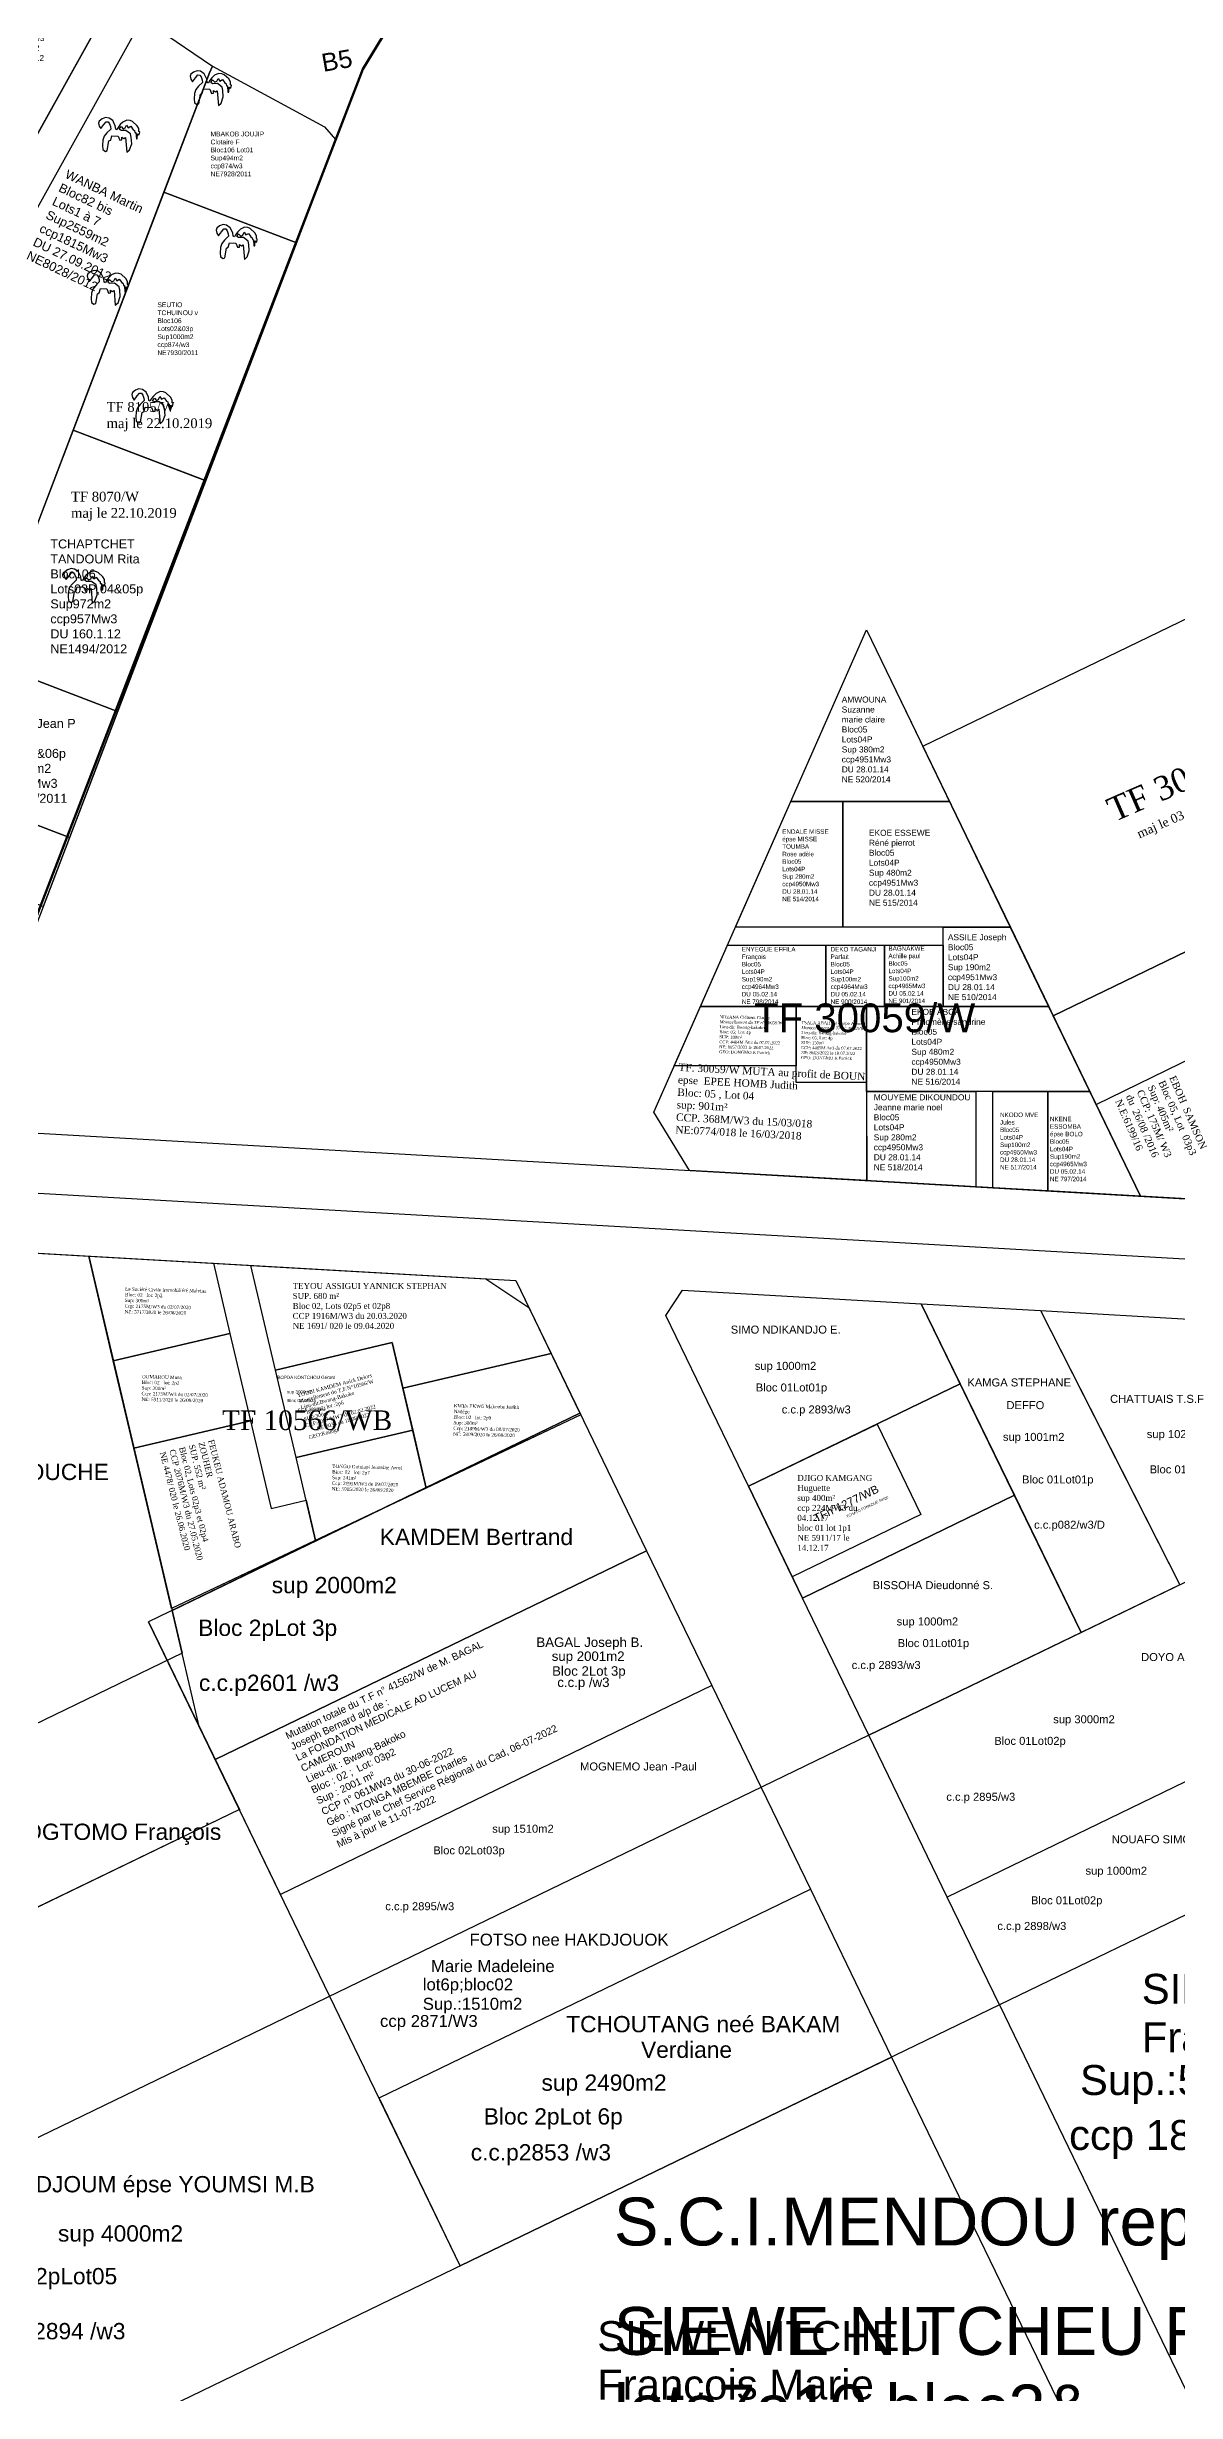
# Model space of a CAD drawing. Header units: millimetres. Extents: x 590121 to 927379, y 438565 to 1441738.
# Drawn here: x 925275.9 to 925464.4, y 1440338.2 to 1440729.7 of the extents above; entities that cross this region are included whole.
import ezdxf

# ---------------------------------------------------------------- set-up
doc = ezdxf.new("R2010")
doc.units = ezdxf.units.MM
doc.header["$LTSCALE"] = 10
doc.layers.add('end maj 26 02 2021', color=30, linetype='Continuous')
doc.layers.add('MAJ JAN 2022', color=12, linetype='Continuous')
doc.styles.get("Standard").update_dxf_attribs({"font": 'arial.ttf'})
doc.styles.add('Times 1.0', font='times.ttf', dxfattribs={"width": 0.99, "height": 1})

msp = doc.modelspace()

# ---------------------------------------------------------------- linework, layer by layer
at = {"flags": 128}
for points in [[(925400.93, 1440569.51), (925400.93, 1440559.59), (925380.61, 1440559.59), (925384.98, 1440569.51)], [(925412.71, 1440569.51), (925412.72, 1440556.78), (925400.94, 1440556.78), (925400.93, 1440569.51)], [(925333.5, 1440513.37), (925336.94, 1440498.76), (925317.47, 1440494.18), (925314.03, 1440508.8)]]:
    msp.add_lwpolyline(points, close=True, dxfattribs=at)
at = {"layer": 'end maj 26 02 2021', "color": 3, "linetype": 'ByBlock'}
for p, q in [((925461.94, 1440945.14), (925328.59, 1440725.96)), ((925328.59, 1440725.96), (925245.34, 1440509.87)), ((925256.69, 1440539.33), (925328.59, 1440725.96)), ((925260.46, 1440549.12), (926329.38, 1440487.94)), ((925256.69, 1440539.33), (925629.95, 1440517.96))]:
    msp.add_line(p, q, dxfattribs=at)
at = {"layer": 'end maj 26 02 2021', "color": 7, "linetype": 'ByBlock', "lineweight": 25}
for p, q in [((925156.86, 1440504.15), (925286.84, 1440737.72)), ((925286.84, 1440737.72), (925184.32, 1440553.49)), ((925328.59, 1440725.96), (925246.13, 1440509.93)), ((925299.89, 1440725.12), (925299.77, 1440724.77)), ((925299.77, 1440724.77), (925299.88, 1440724.27)), ((925299.88, 1440724.27), (925300.16, 1440723.85)), ((925300.37, 1440725.48), (925299.89, 1440725.12)), ((925300.16, 1440723.85), (925300.69, 1440724.52)), ((925300.95, 1440725.7), (925300.37, 1440725.48)), ((925300.69, 1440724.52), (925301.05, 1440725.01)), ((925301.17, 1440723.12), (925300.71, 1440722.57)), ((925301.53, 1440725.6), (925300.95, 1440725.7)), ((925301.05, 1440725.01), (925301.38, 1440724.98)), ((925301.82, 1440723.76), (925301.17, 1440723.12)), ((925301.38, 1440724.98), (925301.61, 1440724.66)), ((925302.15, 1440725.18), (925301.53, 1440725.6)), ((925301.61, 1440724.66), (925301.8, 1440724.17)), ((925301.8, 1440724.17), (925301.82, 1440723.76)), ((925302.58, 1440724.3), (925302.15, 1440725.18)), ((925302.64, 1440723.75), (925302.58, 1440724.3)), ((925302.86, 1440723.64), (925302.64, 1440723.75)), ((925303.02, 1440724.02), (925302.86, 1440723.64)), ((925303.41, 1440724.51), (925303.02, 1440724.02)), ((925303.22, 1440723.73), (925303.54, 1440724.17)), ((925303.54, 1440723.53), (925303.22, 1440723.73)), ((925303.84, 1440724.94), (925303.41, 1440724.51)), ((925303.54, 1440724.17), (925303.9, 1440723.79)), ((925304.35, 1440723.55), (925303.54, 1440723.53)), ((925304.51, 1440725.26), (925303.84, 1440724.94)), ((925303.9, 1440723.79), (925304.23, 1440723.95)), ((925304.23, 1440723.95), (925304.46, 1440724.42)), ((925305.14, 1440722.97), (925304.35, 1440723.55)), ((925304.46, 1440724.42), (925304.73, 1440723.98)), ((925305.06, 1440725.2), (925304.51, 1440725.26)), ((925304.73, 1440723.98), (925305.16, 1440724.25)), ((925305.46, 1440725.04), (925305.06, 1440725.2)), ((925305.16, 1440724.25), (925305.57, 1440723.66)), ((925306.25, 1440724.32), (925305.46, 1440725.04)), ((925305.57, 1440723.66), (925305.81, 1440723.52)), ((925305.81, 1440723.52), (925305.83, 1440723.2)), ((925305.83, 1440723.2), (925306.03, 1440723.18)), ((925306.03, 1440723.18), (925306.1, 1440722.13)), ((925306.53, 1440723.85), (925306.25, 1440724.32)), ((925306.5, 1440723.36), (925306.53, 1440723.85)), ((925306.66, 1440723.26), (925306.5, 1440723.36)), ((925306.56, 1440722.78), (925306.66, 1440723.26)), ((925300.51, 1440721.9), (925300.44, 1440721.02)), ((925300.44, 1440721.02), (925300.51, 1440720.35)), ((925300.71, 1440722.57), (925300.51, 1440721.9)), ((925300.51, 1440720.35), (925300.93, 1440720.05)), ((925300.93, 1440720.05), (925301.23, 1440720.18)), ((925301.23, 1440720.18), (925301.5, 1440721.79)), ((925301.5, 1440721.79), (925301.81, 1440721.94)), ((925301.81, 1440721.94), (925301.99, 1440722.65)), ((925301.99, 1440722.65), (925303.08, 1440722.6)), ((925303.08, 1440722.6), (925303.35, 1440721.92)), ((925303.35, 1440721.92), (925303.66, 1440721.97)), ((925303.66, 1440721.97), (925303.67, 1440722.41)), ((925303.67, 1440722.41), (925303.99, 1440722.17)), ((925303.99, 1440722.17), (925304.3, 1440722.34)), ((925304.3, 1440722.34), (925304.49, 1440719.91)), ((925304.49, 1440719.91), (925304.94, 1440720.3)), ((925304.94, 1440720.3), (925305.31, 1440721.33)), ((925305.25, 1440722.39), (925305.14, 1440722.97)), ((925305.31, 1440721.33), (925305.25, 1440722.39)), ((925306.1, 1440722.13), (925306.23, 1440722.13)), ((925306.23, 1440722.13), (925306.31, 1440722.98)), ((925306.31, 1440722.98), (925306.56, 1440722.78)), ((925284.61, 1440717.3), (925284.48, 1440716.96)), ((925284.48, 1440716.96), (925284.59, 1440716.46)), ((925284.59, 1440716.46), (925284.87, 1440716.04)), ((925285.08, 1440717.67), (925284.61, 1440717.3)), ((925284.87, 1440716.04), (925285.4, 1440716.71)), ((925285.66, 1440717.89), (925285.08, 1440717.67)), ((925285.4, 1440716.71), (925285.76, 1440717.19)), ((925285.88, 1440715.31), (925285.42, 1440714.76)), ((925286.25, 1440717.79), (925285.66, 1440717.89)), ((925285.76, 1440717.19), (925286.09, 1440717.17)), ((925286.53, 1440715.95), (925285.88, 1440715.31)), ((925286.09, 1440717.17), (925286.32, 1440716.85)), ((925286.86, 1440717.37), (925286.25, 1440717.79)), ((925286.32, 1440716.85), (925286.51, 1440716.36)), ((925286.51, 1440716.36), (925286.53, 1440715.95)), ((925287.29, 1440716.49), (925286.86, 1440717.37)), ((925287.35, 1440715.94), (925287.29, 1440716.49)), ((925287.57, 1440715.83), (925287.35, 1440715.94)), ((925287.74, 1440716.21), (925287.57, 1440715.83)), ((925288.12, 1440716.7), (925287.74, 1440716.21)), ((925287.93, 1440715.92), (925288.25, 1440716.36)), ((925288.25, 1440715.72), (925287.93, 1440715.92)), ((925288.55, 1440717.13), (925288.12, 1440716.7)), ((925288.25, 1440716.36), (925288.62, 1440715.98)), ((925289.07, 1440715.74), (925288.25, 1440715.72)), ((925289.22, 1440717.45), (925288.55, 1440717.13)), ((925288.62, 1440715.98), (925288.95, 1440716.14)), ((925288.95, 1440716.14), (925289.18, 1440716.61)), ((925289.85, 1440715.16), (925289.07, 1440715.74)), ((925289.18, 1440716.61), (925289.44, 1440716.17)), ((925289.77, 1440717.39), (925289.22, 1440717.45)), ((925289.44, 1440716.17), (925289.87, 1440716.43)), ((925290.17, 1440717.23), (925289.77, 1440717.39)), ((925289.87, 1440716.43), (925290.28, 1440715.85)), ((925290.96, 1440716.51), (925290.17, 1440717.23)), ((925290.28, 1440715.85), (925290.52, 1440715.71)), ((925290.52, 1440715.71), (925290.54, 1440715.39)), ((925290.54, 1440715.39), (925290.74, 1440715.36)), ((925290.74, 1440715.36), (925290.81, 1440714.32)), ((925291.24, 1440716.04), (925290.96, 1440716.51)), ((925291.22, 1440715.55), (925291.24, 1440716.04)), ((925291.37, 1440715.45), (925291.22, 1440715.55)), ((925291.27, 1440714.97), (925291.37, 1440715.45)), ((925285.22, 1440714.09), (925285.16, 1440713.21)), ((925285.16, 1440713.21), (925285.22, 1440712.53)), ((925285.42, 1440714.76), (925285.22, 1440714.09)), ((925285.22, 1440712.53), (925285.64, 1440712.24)), ((925285.64, 1440712.24), (925285.94, 1440712.37)), ((925285.94, 1440712.37), (925286.21, 1440713.98)), ((925286.21, 1440713.98), (925286.52, 1440714.13)), ((925286.52, 1440714.13), (925286.7, 1440714.84)), ((925286.7, 1440714.84), (925287.79, 1440714.79)), ((925287.79, 1440714.79), (925288.07, 1440714.11)), ((925288.07, 1440714.11), (925288.37, 1440714.15)), ((925288.37, 1440714.15), (925288.39, 1440714.59)), ((925288.39, 1440714.59), (925288.7, 1440714.36)), ((925288.7, 1440714.36), (925289.01, 1440714.53)), ((925289.01, 1440714.53), (925289.2, 1440712.09)), ((925289.2, 1440712.09), (925289.65, 1440712.49)), ((925289.65, 1440712.49), (925290.03, 1440713.51)), ((925289.96, 1440714.58), (925289.85, 1440715.16)), ((925290.03, 1440713.51), (925289.96, 1440714.58)), ((925290.81, 1440714.32), (925290.94, 1440714.32)), ((925290.94, 1440714.32), (925291.02, 1440715.17)), ((925291.02, 1440715.17), (925291.27, 1440714.97)), ((925304.71, 1440699.79), (925304.23, 1440699.42)), ((925305.29, 1440700.01), (925304.71, 1440699.79)), ((925305.88, 1440699.91), (925305.29, 1440700.01)), ((925306.49, 1440699.49), (925305.88, 1440699.91)), ((925308.85, 1440699.57), (925308.18, 1440699.25)), ((925309.4, 1440699.51), (925308.85, 1440699.57)), ((925304.23, 1440699.42), (925304.11, 1440699.08)), ((925304.11, 1440699.08), (925304.22, 1440698.57)), ((925304.22, 1440698.57), (925304.5, 1440698.16)), ((925304.5, 1440698.16), (925305.03, 1440698.83)), ((925304.85, 1440696.21), (925304.79, 1440695.32)), ((925305.05, 1440696.88), (925304.85, 1440696.21)), ((925305.03, 1440698.83), (925305.39, 1440699.31)), ((925305.51, 1440697.43), (925305.05, 1440696.88)), ((925305.39, 1440699.31), (925305.72, 1440699.29)), ((925306.16, 1440698.07), (925305.51, 1440697.43)), ((925305.57, 1440694.49), (925305.84, 1440696.1)), ((925305.72, 1440699.29), (925305.95, 1440698.97)), ((925305.84, 1440696.1), (925306.15, 1440696.25)), ((925305.95, 1440698.97), (925306.14, 1440698.47)), ((925306.14, 1440698.47), (925306.16, 1440698.07)), ((925306.15, 1440696.25), (925306.33, 1440696.95)), ((925306.33, 1440696.95), (925307.42, 1440696.91)), ((925306.92, 1440698.61), (925306.49, 1440699.49)), ((925306.98, 1440698.06), (925306.92, 1440698.61)), ((925307.2, 1440697.95), (925306.98, 1440698.06)), ((925307.36, 1440698.33), (925307.2, 1440697.95)), ((925307.75, 1440698.82), (925307.36, 1440698.33)), ((925307.42, 1440696.91), (925307.69, 1440696.23)), ((925307.56, 1440698.03), (925307.88, 1440698.47)), ((925307.88, 1440697.84), (925307.56, 1440698.03)), ((925307.69, 1440696.23), (925308, 1440696.27)), ((925308.18, 1440699.25), (925307.75, 1440698.82)), ((925307.88, 1440698.47), (925308.25, 1440698.1)), ((925308.7, 1440697.86), (925307.88, 1440697.84)), ((925308, 1440696.27), (925308.01, 1440696.71)), ((925308.01, 1440696.71), (925308.33, 1440696.48)), ((925308.25, 1440698.1), (925308.58, 1440698.25)), ((925308.33, 1440696.48), (925308.64, 1440696.65)), ((925308.58, 1440698.25), (925308.81, 1440698.73)), ((925308.64, 1440696.65), (925308.83, 1440694.21)), ((925309.48, 1440697.27), (925308.7, 1440697.86)), ((925308.81, 1440698.73), (925309.07, 1440698.29)), ((925309.07, 1440698.29), (925309.5, 1440698.55)), ((925309.8, 1440699.34), (925309.4, 1440699.51)), ((925309.59, 1440696.7), (925309.48, 1440697.27)), ((925309.5, 1440698.55), (925309.91, 1440697.97)), ((925309.66, 1440695.63), (925309.59, 1440696.7)), ((925310.59, 1440698.63), (925309.8, 1440699.34)), ((925309.91, 1440697.97), (925310.15, 1440697.82)), ((925310.15, 1440697.82), (925310.17, 1440697.51)), ((925310.17, 1440697.51), (925310.37, 1440697.48)), ((925310.37, 1440697.48), (925310.44, 1440696.44)), ((925310.44, 1440696.44), (925310.57, 1440696.44)), ((925310.57, 1440696.44), (925310.65, 1440697.29)), ((925310.87, 1440698.16), (925310.59, 1440698.63)), ((925310.65, 1440697.29), (925310.9, 1440697.09)), ((925310.85, 1440697.67), (925310.87, 1440698.16)), ((925311, 1440697.57), (925310.85, 1440697.67)), ((925310.9, 1440697.09), (925311, 1440697.57)), ((925282.69, 1440691.78), (925282.57, 1440691.44)), ((925283.17, 1440692.15), (925282.69, 1440691.78)), ((925283.75, 1440692.37), (925283.17, 1440692.15)), ((925284.34, 1440692.27), (925283.75, 1440692.37)), ((925284.95, 1440691.85), (925284.34, 1440692.27)), ((925285.38, 1440690.97), (925284.95, 1440691.85)), ((925287.31, 1440691.93), (925286.64, 1440691.61)), ((925287.86, 1440691.87), (925287.31, 1440691.93)), ((925288.26, 1440691.71), (925287.86, 1440691.87)), ((925304.79, 1440695.32), (925304.85, 1440694.65)), ((925304.85, 1440694.65), (925305.27, 1440694.35)), ((925305.27, 1440694.35), (925305.57, 1440694.49)), ((925308.83, 1440694.21), (925309.28, 1440694.61)), ((925309.28, 1440694.61), (925309.66, 1440695.63)), ((925282.57, 1440691.44), (925282.68, 1440690.94)), ((925282.68, 1440690.94), (925282.96, 1440690.52)), ((925282.96, 1440690.52), (925283.49, 1440691.19)), ((925283.31, 1440688.57), (925283.25, 1440687.69)), ((925283.51, 1440689.24), (925283.31, 1440688.57)), ((925283.49, 1440691.19), (925283.85, 1440691.67)), ((925283.97, 1440689.79), (925283.51, 1440689.24)), ((925283.85, 1440691.67), (925284.18, 1440691.65)), ((925284.62, 1440690.43), (925283.97, 1440689.79)), ((925284.03, 1440686.85), (925284.3, 1440688.46)), ((925284.18, 1440691.65), (925284.41, 1440691.33)), ((925284.3, 1440688.46), (925284.61, 1440688.61)), ((925284.41, 1440691.33), (925284.6, 1440690.84)), ((925284.6, 1440690.84), (925284.62, 1440690.43)), ((925284.61, 1440688.61), (925284.79, 1440689.32)), ((925284.79, 1440689.32), (925285.88, 1440689.27)), ((925285.44, 1440690.42), (925285.38, 1440690.97)), ((925285.66, 1440690.31), (925285.44, 1440690.42)), ((925285.82, 1440690.69), (925285.66, 1440690.31)), ((925286.21, 1440691.18), (925285.82, 1440690.69)), ((925285.88, 1440689.27), (925286.15, 1440688.59)), ((925286.02, 1440690.4), (925286.34, 1440690.84)), ((925286.34, 1440690.2), (925286.02, 1440690.4)), ((925286.15, 1440688.59), (925286.46, 1440688.63)), ((925286.64, 1440691.61), (925286.21, 1440691.18)), ((925286.34, 1440690.84), (925286.71, 1440690.46)), ((925287.16, 1440690.22), (925286.34, 1440690.2)), ((925286.46, 1440688.63), (925286.47, 1440689.07)), ((925286.47, 1440689.07), (925286.79, 1440688.84)), ((925286.71, 1440690.46), (925287.04, 1440690.62)), ((925286.79, 1440688.84), (925287.1, 1440689.01)), ((925287.04, 1440690.62), (925287.27, 1440691.09)), ((925287.1, 1440689.01), (925287.29, 1440686.57)), ((925287.94, 1440689.64), (925287.16, 1440690.22)), ((925287.27, 1440691.09), (925287.53, 1440690.65)), ((925287.53, 1440690.65), (925287.96, 1440690.91)), ((925287.74, 1440686.97), (925288.12, 1440687.99)), ((925288.05, 1440689.06), (925287.94, 1440689.64)), ((925287.96, 1440690.91), (925288.37, 1440690.33)), ((925288.12, 1440687.99), (925288.05, 1440689.06)), ((925289.05, 1440690.99), (925288.26, 1440691.71)), ((925288.37, 1440690.33), (925288.61, 1440690.19)), ((925288.61, 1440690.19), (925288.63, 1440689.87)), ((925288.63, 1440689.87), (925288.83, 1440689.84)), ((925288.83, 1440689.84), (925288.9, 1440688.8)), ((925288.9, 1440688.8), (925289.03, 1440688.8)), ((925289.03, 1440688.8), (925289.11, 1440689.65)), ((925289.33, 1440690.52), (925289.05, 1440690.99)), ((925289.11, 1440689.65), (925289.36, 1440689.45)), ((925289.31, 1440690.03), (925289.33, 1440690.52)), ((925289.46, 1440689.93), (925289.31, 1440690.03)), ((925289.36, 1440689.45), (925289.46, 1440689.93)), ((925283.25, 1440687.69), (925283.31, 1440687.01)), ((925283.31, 1440687.01), (925283.73, 1440686.72)), ((925283.73, 1440686.72), (925284.03, 1440686.85)), ((925287.29, 1440686.57), (925287.74, 1440686.97)), ((925290.64, 1440672.36), (925290.16, 1440671.99)), ((925291.22, 1440672.58), (925290.64, 1440672.36)), ((925291.81, 1440672.48), (925291.22, 1440672.58)), ((925292.42, 1440672.06), (925291.81, 1440672.48)), ((925290.16, 1440671.99), (925290.04, 1440671.65)), ((925290.04, 1440671.65), (925290.15, 1440671.14)), ((925290.15, 1440671.14), (925290.43, 1440670.73)), ((925290.43, 1440670.73), (925290.96, 1440671.4)), ((925290.78, 1440668.78), (925290.72, 1440667.89)), ((925290.98, 1440669.45), (925290.78, 1440668.78)), ((925290.96, 1440671.4), (925291.32, 1440671.88)), ((925291.44, 1440670), (925290.98, 1440669.45)), ((925291.32, 1440671.88), (925291.65, 1440671.86)), ((925292.09, 1440670.64), (925291.44, 1440670)), ((925291.5, 1440667.06), (925291.77, 1440668.67)), ((925291.65, 1440671.86), (925291.88, 1440671.54)), ((925291.77, 1440668.67), (925292.08, 1440668.82)), ((925291.88, 1440671.54), (925292.07, 1440671.05)), ((925292.07, 1440671.05), (925292.09, 1440670.64)), ((925292.08, 1440668.82), (925292.26, 1440669.53)), ((925292.26, 1440669.53), (925293.35, 1440669.48)), ((925292.85, 1440671.18), (925292.42, 1440672.06)), ((925292.91, 1440670.63), (925292.85, 1440671.18)), ((925293.13, 1440670.52), (925292.91, 1440670.63)), ((925293.29, 1440670.9), (925293.13, 1440670.52)), ((925293.68, 1440671.39), (925293.29, 1440670.9)), ((925293.35, 1440669.48), (925293.62, 1440668.8)), ((925293.49, 1440670.6), (925293.81, 1440671.05)), ((925293.81, 1440670.41), (925293.49, 1440670.6)), ((925293.62, 1440668.8), (925293.93, 1440668.84)), ((925294.11, 1440671.82), (925293.68, 1440671.39)), ((925293.81, 1440671.05), (925294.18, 1440670.67)), ((925294.63, 1440670.43), (925293.81, 1440670.41)), ((925293.93, 1440668.84), (925293.94, 1440669.28)), ((925293.94, 1440669.28), (925294.26, 1440669.05)), ((925294.78, 1440672.14), (925294.11, 1440671.82)), ((925294.18, 1440670.67), (925294.51, 1440670.82)), ((925294.26, 1440669.05), (925294.57, 1440669.22)), ((925294.51, 1440670.82), (925294.74, 1440671.3)), ((925294.57, 1440669.22), (925294.76, 1440666.78)), ((925295.41, 1440669.84), (925294.63, 1440670.43)), ((925294.74, 1440671.3), (925295, 1440670.86)), ((925295.33, 1440672.08), (925294.78, 1440672.14)), ((925295, 1440670.86), (925295.43, 1440671.12)), ((925295.73, 1440671.92), (925295.33, 1440672.08)), ((925295.52, 1440669.27), (925295.41, 1440669.84)), ((925295.43, 1440671.12), (925295.84, 1440670.54)), ((925295.59, 1440668.2), (925295.52, 1440669.27)), ((925296.52, 1440671.2), (925295.73, 1440671.92)), ((925295.84, 1440670.54), (925296.08, 1440670.4)), ((925296.08, 1440670.4), (925296.1, 1440670.08)), ((925296.1, 1440670.08), (925296.3, 1440670.05)), ((925296.3, 1440670.05), (925296.37, 1440669.01)), ((925296.37, 1440669.01), (925296.5, 1440669.01)), ((925296.5, 1440669.01), (925296.58, 1440669.86)), ((925296.8, 1440670.73), (925296.52, 1440671.2)), ((925296.58, 1440669.86), (925296.83, 1440669.66)), ((925296.78, 1440670.24), (925296.8, 1440670.73)), ((925296.93, 1440670.14), (925296.78, 1440670.24)), ((925296.83, 1440669.66), (925296.93, 1440670.14)), ((925290.72, 1440667.89), (925290.78, 1440667.22)), ((925290.78, 1440667.22), (925291.2, 1440666.93)), ((925291.2, 1440666.93), (925291.5, 1440667.06)), ((925294.76, 1440666.78), (925295.21, 1440667.18)), ((925295.21, 1440667.18), (925295.59, 1440668.2)), ((925278.85, 1440642.02), (925278.72, 1440641.68)), ((925278.72, 1440641.68), (925278.83, 1440641.17)), ((925278.83, 1440641.17), (925279.11, 1440640.75)), ((925279.32, 1440642.38), (925278.85, 1440642.02)), ((925279.11, 1440640.75), (925279.64, 1440641.42)), ((925279.9, 1440642.6), (925279.32, 1440642.38)), ((925279.64, 1440641.42), (925280, 1440641.91)), ((925280.49, 1440642.5), (925279.9, 1440642.6)), ((925280, 1440641.91), (925280.33, 1440641.89)), ((925280.33, 1440641.89), (925280.56, 1440641.57)), ((925281.1, 1440642.08), (925280.49, 1440642.5)), ((925280.56, 1440641.57), (925280.75, 1440641.07)), ((925280.75, 1440641.07), (925280.77, 1440640.66)), ((925281.53, 1440641.2), (925281.1, 1440642.08)), ((925281.59, 1440640.65), (925281.53, 1440641.2)), ((925281.97, 1440640.93), (925281.81, 1440640.54)), ((925282.36, 1440641.41), (925281.97, 1440640.93)), ((925282.17, 1440640.63), (925282.49, 1440641.07)), ((925282.79, 1440641.84), (925282.36, 1440641.41)), ((925282.49, 1440641.07), (925282.86, 1440640.7)), ((925283.46, 1440642.16), (925282.79, 1440641.84)), ((925282.86, 1440640.7), (925283.19, 1440640.85)), ((925283.19, 1440640.85), (925283.42, 1440641.32)), ((925283.42, 1440641.32), (925283.68, 1440640.88)), ((925284.01, 1440642.11), (925283.46, 1440642.16)), ((925283.68, 1440640.88), (925284.11, 1440641.15)), ((925284.41, 1440641.94), (925284.01, 1440642.11)), ((925284.11, 1440641.15), (925284.52, 1440640.56)), ((925285.2, 1440641.23), (925284.41, 1440641.94)), ((925285.48, 1440640.75), (925285.2, 1440641.23)), ((925279.46, 1440638.8), (925279.4, 1440637.92)), ((925279.4, 1440637.92), (925279.46, 1440637.25)), ((925279.66, 1440639.47), (925279.46, 1440638.8)), ((925279.46, 1440637.25), (925279.88, 1440636.95)), ((925280.12, 1440640.02), (925279.66, 1440639.47)), ((925279.88, 1440636.95), (925280.18, 1440637.08)), ((925280.77, 1440640.66), (925280.12, 1440640.02)), ((925280.18, 1440637.08), (925280.45, 1440638.69)), ((925280.45, 1440638.69), (925280.76, 1440638.85)), ((925280.76, 1440638.85), (925280.94, 1440639.55)), ((925280.94, 1440639.55), (925282.03, 1440639.51)), ((925281.81, 1440640.54), (925281.59, 1440640.65)), ((925282.03, 1440639.51), (925282.31, 1440638.82)), ((925282.49, 1440640.43), (925282.17, 1440640.63)), ((925282.31, 1440638.82), (925282.61, 1440638.87)), ((925283.31, 1440640.45), (925282.49, 1440640.43)), ((925282.61, 1440638.87), (925282.62, 1440639.31)), ((925282.62, 1440639.31), (925282.94, 1440639.08)), ((925282.94, 1440639.08), (925283.25, 1440639.24)), ((925283.25, 1440639.24), (925283.44, 1440636.81)), ((925284.09, 1440639.87), (925283.31, 1440640.45)), ((925283.44, 1440636.81), (925283.89, 1440637.2)), ((925283.89, 1440637.2), (925284.27, 1440638.23)), ((925284.2, 1440639.3), (925284.09, 1440639.87)), ((925284.27, 1440638.23), (925284.2, 1440639.3)), ((925284.52, 1440640.56), (925284.76, 1440640.42)), ((925284.76, 1440640.42), (925284.78, 1440640.1)), ((925284.78, 1440640.1), (925284.98, 1440640.08)), ((925284.98, 1440640.08), (925285.05, 1440639.03)), ((925285.05, 1440639.03), (925285.18, 1440639.03)), ((925285.18, 1440639.03), (925285.26, 1440639.88)), ((925285.26, 1440639.88), (925285.51, 1440639.68)), ((925285.46, 1440640.27), (925285.48, 1440640.75)), ((925285.61, 1440640.17), (925285.46, 1440640.27)), ((925285.51, 1440639.68), (925285.61, 1440640.17))]:
    msp.add_line(p, q, dxfattribs=at)
at = {"layer": 'end maj 26 02 2021', "linetype": 'ByBlock'}
for p, q in [((925252.92, 1440529.54), (925282.85, 1440527.82)), ((925253.59, 1440529.49), (925354.16, 1440523.73)), ((925282.85, 1440527.82), (925349.16, 1440524.02)), ((925349.15, 1440524.03), (925356.33, 1440519.22)), ((925354.16, 1440523.73), (925375.98, 1440478.64)), ((925354.16, 1440523.73), (925364.86, 1440501.62)), ((925379.19, 1440517.93), (925382, 1440522.15)), ((925382, 1440522.15), (925421.8, 1440519.87)), ((925421.8, 1440519.87), (925428.32, 1440506.5)), ((925356.33, 1440519.22), (925365.01, 1440501.31)), ((925393, 1440489.4), (925379.19, 1440517.93)), ((925441.76, 1440518.72), (925468.42, 1440517.2)), ((925441.76, 1440518.72), (925453.39, 1440495.84)), ((925428.32, 1440506.5), (925393, 1440489.4)), ((925428.32, 1440506.5), (925437.41, 1440487.92)), ((925364.86, 1440501.62), (925292.85, 1440466.77)), ((925365.01, 1440501.31), (925296.69, 1440468.97)), ((925296.76, 1440468.65), (925364.86, 1440501.62)), ((925453.39, 1440495.84), (925465.01, 1440472.96)), ((925393, 1440489.4), (925402.04, 1440470.71)), ((925402.04, 1440470.71), (925437.41, 1440487.92)), ((925437.42, 1440487.89), (925448.56, 1440464.99)), ((925413.11, 1440447.84), (925485.12, 1440482.69)), ((925375.98, 1440478.64), (925303.97, 1440443.78)), ((925303.98, 1440443.77), (925375.98, 1440478.64)), ((925375.98, 1440478.64), (925386.88, 1440456.12)), ((925301.31, 1440449.28), (925296.76, 1440468.65)), ((925413.11, 1440447.84), (925402.04, 1440470.71)), ((925344.88, 1440359.27), (925292.85, 1440466.77)), ((925292.85, 1440466.77), (925301.31, 1440449.28)), ((925448.56, 1440464.99), (925413.11, 1440447.84)), ((925386.88, 1440456.12), (925314.87, 1440421.27)), ((925386.88, 1440456.12), (925395.11, 1440439.12)), ((925303.97, 1440443.78), (925301.31, 1440449.28)), ((925413.11, 1440447.84), (925251.08, 1440369.42)), ((925426.18, 1440420.83), (925413.11, 1440447.84)), ((925471.19, 1440442.62), (925426.18, 1440420.83)), ((925395.11, 1440439.12), (925403.33, 1440422.13)), ((925506.9, 1440437.68), (925434.89, 1440402.83)), ((925506.9, 1440437.68), (925434.89, 1440402.83)), ((925506.9, 1440437.68), (925434.89, 1440402.83)), ((925308, 1440435.46), (925235.99, 1440400.61)), ((925434.89, 1440402.83), (925426.18, 1440420.83)), ((925434.89, 1440402.83), (925272.86, 1440324.41)), ((925344.88, 1440359.27), (925416.89, 1440394.12))]:
    msp.add_line(p, q, dxfattribs=at)
at = {"layer": 'end maj 26 02 2021', "color": 7, "linetype": 'ByBlock'}
for p, q in [((925434.89, 1440402.83), (925476.28, 1440317.32)), ((925416.89, 1440394.12), (925458.28, 1440308.61))]:
    msp.add_line(p, q, dxfattribs=at)
at = {"layer": 'end maj 26 02 2021', "color": 6, "linetype": 'ByBlock', "lineweight": 50, "ltscale": 0.0014, "flags": 128}
msp.add_lwpolyline([(925665.03, 1438955.68), (925698.18, 1439212.92), (925694.66, 1439547.94), (925626.23, 1439723.85), (925403.41, 1439860.67), (925179.09, 1440337.89), (925328.59, 1440725.96), (925461.94, 1440945.14), (925426.23, 1441284.92), (925217.44, 1441724.31), (925558.88, 1441566.24), (925795.78, 1441474.51), (926028.41, 1441432.43), (926345.65, 1441436.32), (926526.96, 1441473.37)], dxfattribs=at)
at = {"layer": 'end maj 26 02 2021', "linetype": 'ByBlock', "ltscale": 0.0014, "flags": 128}
for points in [[(925271.37, 1440743.36), (925277.94, 1440744.55), (925286.84, 1440737.72), (925184.32, 1440553.49), (925111.81, 1440557.64), (925086.93, 1440559.06), (925062.57, 1440565.52), (925036.93, 1440593.09), (925030.05, 1440614.84), (925029.56, 1440620.09), (925034, 1440625.65), (925096.64, 1440633.09), (925122.13, 1440638.49), (925157.59, 1440650.62), (925188.51, 1440666.2), (925214.27, 1440683.52), (925223.86, 1440691.18), (925229.52, 1440696.06), (925236.26, 1440702.27), (925242.22, 1440708.12), (925246.69, 1440712.77), (925254.32, 1440721.38), (925260.14, 1440728.43)], [(925271.37, 1440743.36), (925277.94, 1440744.55), (925286.84, 1440737.72), (925274.05, 1440714.74), (925260.14, 1440728.43)], [(925303.52, 1440726.47), (925322.22, 1440716.32), (925324.05, 1440714.19), (925317.44, 1440697.01), (925317.44, 1440697.01), (925295.4, 1440705.43), (925302.99, 1440725.32)], [(925295.4, 1440705.43), (925317.44, 1440697.01), (925302.15, 1440657.35), (925280.24, 1440665.71)], [(925280.24, 1440665.71), (925302.15, 1440657.35), (925287.66, 1440618.75), (925265.54, 1440627.2)], [(925265.54, 1440627.19), (925287.66, 1440618.75), (925279.64, 1440597.72), (925259.57, 1440605.38), (925265.62, 1440616.12), (925262.07, 1440618.1)], [(925259.57, 1440605.38), (925279.64, 1440597.72), (925275.24, 1440586.2), (925253.45, 1440594.52)]]:
    msp.add_lwpolyline(points, close=True, dxfattribs=at)
at = {"layer": 'end maj 26 02 2021', "linetype": 'ByBlock', "lineweight": -3, "ltscale": 0.0014, "flags": 128}
for points in [[(925294.32, 1440732.68), (925303.52, 1440726.47), (925302.99, 1440725.32), (925262.07, 1440618.1), (925235.4, 1440632.94), (925290.37, 1440731.73)], [(925412.67, 1440632.37), (925426.55, 1440603.7), (925400.04, 1440603.7)], [(925400.04, 1440603.7), (925408.76, 1440603.7), (925408.76, 1440582.71), (925390.8, 1440582.71)], [(925408.76, 1440603.7), (925426.55, 1440603.7), (925436.71, 1440582.71), (925408.76, 1440582.71)], [(925425.51, 1440582.71), (925436.71, 1440582.71), (925443.12, 1440569.46), (925443.1, 1440569.51), (925425.51, 1440569.51)], [(925389.47, 1440579.71), (925405.9, 1440579.71), (925405.9, 1440569.51), (925384.98, 1440569.51)], [(925405.9, 1440579.71), (925415.71, 1440579.71), (925415.71, 1440569.51), (925405.9, 1440569.51)], [(925415.71, 1440579.71), (925425.51, 1440579.71), (925425.51, 1440569.51), (925415.71, 1440569.51)], [(925412.71, 1440569.51), (925443.1, 1440569.51), (925449.97, 1440555.32), (925412.71, 1440555.32)], [(925412.73, 1440555.28), (925430.93, 1440555.28), (925430.94, 1440539.37), (925412.74, 1440540.41)], [(925433.77, 1440555.28), (925442.95, 1440555.28), (925442.95, 1440538.69), (925433.77, 1440539.21)], [(925442.95, 1440555.28), (925449.97, 1440555.32), (925458.45, 1440537.8), (925442.95, 1440538.69)]]:
    msp.add_lwpolyline(points, close=True, dxfattribs=at)
at = {"layer": 'end maj 26 02 2021', "color": 3, "linetype": 'ByBlock', "lineweight": -3, "ltscale": 0.0014, "flags": 128}
for points in [[(925295.4, 1440705.43), (925317.44, 1440697.01), (925302.16, 1440657.35), (925280.24, 1440665.71)], [(925280.24, 1440665.71), (925302.15, 1440657.35), (925287.66, 1440618.75), (925265.54, 1440627.19)], [(925494.09, 1440647.78), (925515.88, 1440602.78), (925443.87, 1440567.92), (925422.08, 1440612.93)], [(925494.09, 1440647.78), (925515.88, 1440602.78), (925443.87, 1440567.92), (925422.08, 1440612.93)], [(925515.88, 1440602.78), (925545.5, 1440541.57), (925539.87, 1440533.14), (925458.45, 1440537.8), (925443.87, 1440567.92)], [(925515.88, 1440602.78), (925545.5, 1440541.57), (925539.87, 1440533.14), (925458.45, 1440537.8), (925443.87, 1440567.92)], [(925428.32, 1440506.5), (925437.42, 1440487.89), (925402.04, 1440470.71), (925393, 1440489.4)]]:
    msp.add_lwpolyline(points, close=True, dxfattribs=at)
at = {"layer": 'end maj 26 02 2021', "color": 3, "linetype": 'ByBlock', "flags": 128}
msp.add_lwpolyline([(925412.67, 1440632.37), (925458.45, 1440537.8), (925383.15, 1440542.11), (925377.19, 1440551.83)], close=True, dxfattribs=at)
at = {"layer": 'end maj 26 02 2021', "color": 150}
for points in [[(925384.98, 1440569.51), (925405.9, 1440569.51), (925412.71, 1440569.51), (925412.72, 1440555.3), (925412.74, 1440540.42), (925383.15, 1440542.11), (925377.19, 1440551.83)], [(925282.85, 1440527.82), (925303.68, 1440526.62), (925306.43, 1440514.91), (925286.96, 1440510.33)], [(925306.43, 1440514.91), (925309.87, 1440500.31), (925290.4, 1440495.73), (925286.96, 1440510.33)], [(925360.04, 1440511.57), (925365.01, 1440501.31), (925339.21, 1440489.1), (925335.3, 1440505.75)], [(925336.94, 1440498.76), (925339.21, 1440489.1), (925320.72, 1440480.35), (925317.47, 1440494.18)]]:
    msp.add_lwpolyline(points, close=True, dxfattribs=at)
at = {"layer": 'end maj 26 02 2021', "color": 150, "linetype": 'ByBlock', "lineweight": -2, "ltscale": 0.0014, "flags": 128}
msp.add_lwpolyline([(925467.48, 1440561.12), (925479.34, 1440536.6), (925458.45, 1440537.8), (925451.02, 1440553.15)], close=True, dxfattribs=at)
at = {"layer": 'end maj 26 02 2021', "color": 5, "linetype": 'ByBlock', "flags": 128}
msp.add_lwpolyline([(925252.92, 1440529.54), (925282.85, 1440527.82), (925298.43, 1440461.55), (925223.94, 1440425.49), (925217.76, 1440438.27)], close=True, dxfattribs=at)
at = {"layer": 'end maj 26 02 2021', "color": 1, "linetype": 'ByBlock', "flags": 128}
msp.add_lwpolyline([(925253.59, 1440529.49), (925354.16, 1440523.73), (925364.86, 1440501.62), (925292.85, 1440466.77), (925308, 1440435.46), (925235.99, 1440400.61), (925217.76, 1440438.28)], close=True, dxfattribs=at)
at = {"layer": 'end maj 26 02 2021', "color": 150, "linetype": 'ByBlock', "lineweight": -3, "ltscale": 0.0014, "flags": 128}
for points in [[(925309.91, 1440526.27), (925349.15, 1440524.03), (925356.33, 1440519.22), (925360.04, 1440511.57), (925335.29, 1440505.76), (925333.5, 1440513.37), (925314.03, 1440508.8)], [(925309.86, 1440500.3), (925313.3, 1440485.7), (925319.14, 1440487.08), (925320.72, 1440480.35), (925296.69, 1440468.97), (925290.4, 1440495.73)], [(925414.46, 1440499.79), (925421.76, 1440484.68), (925400.31, 1440474.29), (925393, 1440489.4)]]:
    msp.add_lwpolyline(points, close=True, dxfattribs=at)
at = {"layer": 'end maj 26 02 2021', "linetype": 'ByBlock', "flags": 128}
for points in [[(925421.8, 1440519.87), (925441.76, 1440518.72), (925465.01, 1440472.96), (925448.56, 1440464.99), (925435.18, 1440492.43)], [(925403.33, 1440422.13), (925416.89, 1440394.12), (925344.88, 1440359.27), (925331.32, 1440387.28)]]:
    msp.add_lwpolyline(points, close=True, dxfattribs=at)
at = {"layer": 'end maj 26 02 2021', "color": 7, "linetype": 'ByBlock'}
msp.add_point((925328.59, 1440725.96), dxfattribs=at)
at = {"layer": 'MAJ JAN 2022', "color": 3, "ltscale": 0.0014, "flags": 128}
msp.add_lwpolyline([(925375.98, 1440478.64), (925386.88, 1440456.12), (925314.87, 1440421.27), (925303.97, 1440443.78)], close=True, dxfattribs=at)

# ---------------------------------------------------------------- texts
at = {"attachment_point": 1}
for s, insert, char_height, width, rotation in [('\\A1;{\\fTimes New Roman|b0|i0|c0|p18;NDZANA Clément Claude\\P\\fTimes New Roman|b0|i1|c0|p18;\\C1;Morecellement du TF n° 30059/W\\P\\fTimes New Roman|b0|i0|c0|p18;\\C0;Lieu-dit: Bwang-bakoko\\PBloc: 05; Lot: 4p\\PSUP: 180m²\\PCCP: 4484M /W3 du 07.07.2022\\PNE: 8657/2022 le 18.07.2022\\PGEO: DONGMO K Patrick}', (925388.2, 1440568), 0.5, 21.7799, 359.03), ('\\A1;{\\fTimes New Roman|b0|i0|c0|p18;TSALA ABAH Polycarpe Arnorld\\P\\fTimes New Roman|b0|i1|c0|p18;\\C1;Morecellement du TF n° 30059/W\\P\\fTimes New Roman|b0|i0|c0|p18;\\C0;Lieu-dit: Bwang-bakoko\\PBloc: 05; Lot: 4p\\PSUP: 150m²\\PCCP: 4485M /W3 du 07.07.2022\\PNE: 8663/2022 le 18.07.2022\\PGEO: DONGMO K Patrick}', (925401.85, 1440567.05), 0.5, 21.7799, 359.03), ('\\A1;{\\fTimes New Roman|b0|i0|c0|p18;YOUBI KAMDEM Anick Delors                                        \\C1;Morcellement du T.F.N°10566/W\\C256;                                Lieu-dit:Bwang-Bakoko                                                           Bloc:02; lot :2p6                                                              SUP:300m²                                                                      CCP:4087/MW3 du 02.02.2022                                                   NE:8035 du 18.08.2022                                        GEO:Kounga}', (925317.59, 1440504.84), 0.62134, 22.1935, 15.3129)]:
    msp.add_mtext(s, dxfattribs=dict(at, insert=insert, char_height=char_height, width=width, rotation=rotation))
at = {"layer": 'end maj 26 02 2021', "color": 7, "linetype": 'ByBlock', "lineweight": 25}
msp.add_text('B5', height=3, rotation=9.8588, dxfattribs=at).set_placement((925322.01, 1440725.5))
at = {"layer": 'end maj 26 02 2021', "color": 1, "linetype": 'ByBlock'}
msp.add_text('TF 30059/W', height=4.804, dxfattribs=at).set_placement((925393.93, 1440565.19))
at = {"layer": 'end maj 26 02 2021', "color": 7, "linetype": 'ByBlock'}
for s, height, p in [('SIMO NDIKANDJO E.', 1.3355, (925390.03, 1440514.88)), ('sup 1000m2', 1.336, (925394.04, 1440508.83)), ('Bloc 01Lot01p', 1.3355, (925394.21, 1440505.22)), ('KAMGA STEPHANE', 1.3355, (925429.53, 1440506.06)), ('CHATTUAIS T.S.F', 1.3355, (925453.36, 1440503.32)), ('c.c.p 2893/w3', 1.3355, (925398.55, 1440501.55)), ('DEFFO', 1.336, (925436.06, 1440502.27)), ('sup 1001m2', 1.336, (925435.47, 1440496.97)), ('sup 1020m2', 1.336, (925459.49, 1440497.44)), ('FANDOM neé BOUCHE', 2.7167, (925245.09, 1440490.44)), ('Bloc 01Lot01p', 1.3355, (925459.96, 1440491.55)), ('Bloc 01Lot01p', 1.3355, (925438.66, 1440489.86)), ('KAMDEM Bertrand', 2.7167, (925331.44, 1440479.58)), ('c.c.p082/w3/D', 1.3355, (925440.68, 1440482.31)), ('sup 2000m2', 2.717, (925313.4, 1440471.54)), ('BISSOHA Dieudonné S.', 1.3355, (925413.72, 1440472.22)), ('Bloc 2pLot 3p', 2.7167, (925301.13, 1440464.41)), ('sup 1000m2', 1.336, (925417.73, 1440466.16)), ('BAGAL Joseph B.', 1.5813, (925357.59, 1440462.57)), ('sup 2001m2', 1.581, (925360.15, 1440460.24)), ('Bloc 01Lot01p', 1.3355, (925417.9, 1440462.55)), ('DOYO Alliance', 1.3355, (925458.54, 1440460.22)), ('c.c.p2601 /w3', 2.7167, (925301.25, 1440455.23)), ('Bloc 2Lot 3p', 1.5813, (925360.21, 1440457.77)), ('c.c.p /w3', 1.581, (925361.08, 1440455.88)), ('c.c.p 2893/w3', 1.3355, (925410.22, 1440458.89)), ('sup 3000m2', 1.336, (925443.87, 1440449.83)), ('Bloc 01Lot02p', 1.3355, (925434.03, 1440446.23)), ('MOGNEMO Jean -Paul', 1.3355, (925364.88, 1440441.95)), ('c.c.p 2895/w3', 1.3355, (925426.02, 1440436.89)), ('YOUMSI MOGTOMO François', 2.7167, (925252.9, 1440430.36)), ('sup 1510m2', 1.336, (925350.21, 1440431.56)), ('NOUAFO SIMO Paul M.', 1.3355, (925453.63, 1440429.8)), ('Bloc 02Lot03p', 1.3355, (925340.37, 1440427.95)), ('sup 1000m2', 1.336, (925449.26, 1440424.55)), ('c.c.p 2895/w3', 1.3355, (925332.36, 1440418.62)), ('Bloc 01Lot02p', 1.3355, (925440.15, 1440419.61)), ('c.c.p 2898/w3', 1.3355, (925434.54, 1440415.33)), ('SIEWE NITCHEU', 5, (925458.65, 1440403)), ('TCHOUTANG neé BAKAM', 2.7167, (925362.57, 1440398.25)), ('Francois Marie', 5, (925458.65, 1440394.91)), ('Verdiane', 2.717, (925375.06, 1440393.98)), ('sup 2490m2', 2.717, (925358.44, 1440388.49)), (' Sup.:5987m2', 5, (925446.39, 1440387.78)), ('Bloc 2pLot 6p', 2.7167, (925348.8, 1440382.85)), ('ccp 1870/W3', 5, (925446.51, 1440378.6)), ('c.c.p2853 /w3', 2.7167, (925346.63, 1440376.85)), ('SIMO DJOUM épse YOUMSI M.B', 2.7167, (925263.24, 1440371.53)), ('sup 4000m2', 2.717, (925277.72, 1440363.31)), ('Bloc 2pLot05', 2.7167, (925265.45, 1440356.18)), ('c.c.p2894 /w3', 2.7167, (925265.57, 1440347)), ('SIEWE NITCHEU', 5, (925367.74, 1440345.03)), ('Francois Marie', 5, (925367.74, 1440336.94))]:
    msp.add_text(s, height=height, dxfattribs=at).set_placement(p)
at = {"layer": 'end maj 26 02 2021', "color": 2, "linetype": 'ByBlock'}
for s, height, p in [('BOPDA KONTCHOU Gérard', 0.5342, (925314.36, 1440507.31)), ('sup 3000m2', 0.534, (925315.96, 1440504.89)), ('Bloc 02Lot02p', 0.5342, (925316.03, 1440503.44)), ('c.c.p 2899/w3', 0.5342, (925317.77, 1440501.98))]:
    msp.add_text(s, height=height, dxfattribs=at).set_placement(p)
at = {"layer": 'end maj 26 02 2021', "color": 1, "linetype": 'ByBlock'}
msp.add_text('TFn°1277/WB', height=1.3355, rotation=25.8337, dxfattribs=at).set_placement((925404.33, 1440483.36))
at = {"layer": 'end maj 26 02 2021', "color": 7, "linetype": 'ByBlock'}
msp.add_text('TCHATO FONKOUE Serge', height=0.4498, rotation=25.8337, dxfattribs=at).set_placement((925409.46, 1440484.11))
at = {"layer": 'end maj 26 02 2021', "color": 7, "linetype": 'ByBlock', "lineweight": 25}
for s, p in [('FOTSO nee HAKDJOUOK', (925346.43, 1440412.71)), ('Marie Madeleine', (925339.98, 1440408.3)), ('lot6p;bloc02', (925338.62, 1440405.24)), ('Sup.:1510m2', (925338.62, 1440402)), ('ccp 2871/W3', (925331.48, 1440399.13))]:
    msp.add_text(s, height=2, dxfattribs=at).set_placement(p)
at = {"layer": 'end maj 26 02 2021', "linetype": 'ByBlock'}
for s, p in [('S.C.I.MENDOU rep.par', (925370.52, 1440362.66)), ('SIEWE NITCHEU F. M.', (925370.52, 1440344.39)), ('lots7a10,bloc2&', (925370.52, 1440331.44))]:
    msp.add_text(s, height=8, dxfattribs=at).set_placement(p)
at = {"layer": 'end maj 26 02 2021', "color": 7, "linetype": 'ByBlock', "lineweight": 25, "insert": (925268.02, 1440736.65), "char_height": 1, "width": 18.26, "attachment_point": 1}
msp.add_mtext('S.C.I la Chrysalide\\Plot 18p bloc82\\Psup 422m2\\Pccp4482/w3\\Pdu 6.11.12\\PNE 8909/12', dxfattribs=at)
at = {"layer": 'end maj 26 02 2021', "linetype": 'ByBlock', "ltscale": 0.0014, "attachment_point": 1}
for s, insert, char_height, width in [('{\\C7;MBAKOB JOUJIP\\PClotaire F\\PBloc106 Lot01\\PSup494m2\\Pccp874/w3\\PNE7928/2011}', (925303.19, 1440715.54), 0.8, 33.84), ('{\\C7;SEUTIO \\PTCHUINOU v\\PBloc106\\PLots02&03p\\PSup1000m2\\Pccp874/w3\\PNE7930/2011}', (925294.32, 1440687.03), 0.8, 33.84), ('{\\C7;TCHAPTCHET\\PTANDOUM Rita \\PBloc106 \\PLots03P,04&05p\\PSup972m2\\Pccp957Mw3\\PDU 160.1.12\\PNE1494/2012}', (925276.45, 1440647.45), 1.5, 42.3), ('{\\C7;TAFEM Jean P\\PBloc106 \\PLots05P&06p\\PSup494m2\\Pccp874Mw3\\PNE7931/2011}', (925266.46, 1440617.49), 1.5, 42.3), ('{\\C7;AMWOUNA \\PSuzanne\\Pmarie claire\\PBloc05 \\PLots04P\\PSup 380m2\\Pccp4951Mw3\\PDU 28.01.14\\PNE 520/2014}', (925408.56, 1440621.23), 1, 42.3), ('{\\C7;ENDALE MISSE\\Pépse MISSE \\PTOUMBA\\PRose adèle\\PBloc05 \\PLots04P\\PSup 280m2\\Pccp4950Mw3\\PDU 28.01.14\\PNE 514/2014}', (925398.63, 1440599.06), 0.75, 42.3), ('{\\C7;EKOE ESSEWE\\PRéné pierrot\\PBloc05 \\PLots04P\\PSup 480m2\\Pccp4951Mw3\\PDU 28.01.14\\PNE 515/2014}', (925413.1, 1440598.98), 1, 42.3), ('{\\C7;ENYEGUE EFFILA\\PFrançois\\PBloc05 \\PLots04P\\PSup190m2\\Pccp4964Mw3\\PDU 05.02.14\\PNE 798/2014}', (925391.88, 1440579.42), 0.75, 42.3), ('{\\C7;DEKO TAGANJI \\PParfait\\PBloc05 \\PLots04P\\PSup100m2\\Pccp4964Mw3\\PDU 05.02.14\\PNE 900/2014}', (925406.71, 1440579.42), 0.75, 42.3), ('{\\C7;BAGNAKWE\\PAchille paul\\PBloc05 \\PLots04P\\PSup100m2\\Pccp4965Mw3\\PDU 05.02.14\\PNE 901/2014}', (925416.36, 1440579.55), 0.75, 42.3), ('{\\C7;ASSILE Joseph\\PBloc05 \\PLots04P\\PSup 190m2\\Pccp4951Mw3\\PDU 28.01.14\\PNE 510/2014}', (925426.28, 1440581.55), 1, 42.3), ('{\\C7;EKOE ABOA\\PPhilomène sandrine\\PBloc05 \\PLots04P\\PSup 480m2\\Pccp4950Mw3\\PDU 28.01.14\\PNE 516/2014}', (925420.2, 1440569.09), 1, 42.3), ('{\\C7;MOUYEME DIKOUNDOU\\PJeanne marie noel\\PBloc05 \\PLots04P\\PSup 280m2\\Pccp4950Mw3\\PDU 28.01.14\\PNE 518/2014}', (925413.91, 1440554.82), 1, 42.3), ('{\\C7;NKODO MVE\\PJules \\PBloc05 \\PLots04P\\PSup100m2\\Pccp4950Mw3\\PDU 28.01.14\\PNE 517/2014}', (925434.99, 1440551.78), 0.75, 42.3), ('{\\C7;NKENE \\PESSOMBA\\Pépse BOLO\\PBloc05 \\PLots04P\\PSup190m2\\Pccp4965Mw3\\PDU 05.02.14\\PNE 797/2014}', (925443.32, 1440551.07), 0.75, 42.3)]:
    msp.add_mtext(s, dxfattribs=dict(at, insert=insert, char_height=char_height, width=width))
at = {"layer": 'end maj 26 02 2021', "linetype": 'ByBlock', "ltscale": 0.0014, "insert": (925279.4, 1440709.24), "char_height": 1.5, "width": 42.3, "attachment_point": 1, "rotation": 334.6373}
msp.add_mtext('{\\C7;WANBA Martin \\PBloc82 bis\\PLots1 à 7\\PSup2559m2\\Pccp1815Mw3\\PDU 27.09.2012\\PNE8028/2012}', dxfattribs=at)
at = {"layer": 'end maj 26 02 2021', "color": 150, "linetype": 'ByBlock', "lineweight": -3, "ltscale": 0.0014, "attachment_point": 1, "style": 'Times 1.0'}
for s, insert, char_height, width in [('{\\C1;TF 8105/W \\Pmaj le 22.10.2019}', (925285.84, 1440670.39), 1.633, 52.4171), ('{\\C1;TF 8070/W \\Pmaj le 22.10.2019}', (925279.9, 1440655.42), 1.633, 52.4171), ('{\\C256;TEYOU ASSIGUI YANNICK STEPHAN\\PSUP. 680 m²\\PBloc 02, Lots 02p5 et 02p8\\PCCP 1916M/W3 du 20.03.2020\\PNE 1691/ 020 le 09.04.2020}', (925316.9, 1440523.34), 1, 56.7986), ('{\\C1;TF 10566/WB}', (925305.11, 1440502.05), 3.2707, 130.2493), ('DJIGO KAMGANG Huguette\\Psup 400m²\\Pccp 224MW3 du 04.12.17\\Pbloc 01 lot 1p1\\PNE 5911/17 le 14.12.17', (925401.15, 1440491.29), 1, 13.3007)]:
    msp.add_mtext(s, dxfattribs=dict(at, insert=insert, char_height=char_height, width=width))
for s, insert, char_height, width, rotation in [('{\\C1;TF 30202/W\\P\\H0.375x;     maj le 03.02.2021}', (925452.41, 1440603.9), 4, 499.3007, 23.6478), ('{\\C256;FEUKEU ADAMOU ARABO\\PZOUHER\\PSUP. 552 m²\\PBloc 02, Lots 02p3 et 02p4\\PCCP 2076M/W3 du 27.05.2020\\PNE 4478/ 020 le 26.06.2020}', (925303.75, 1440497.29), 1, 65.1607, 284.1605)]:
    msp.add_mtext(s, dxfattribs=dict(at, insert=insert, char_height=char_height, width=width, rotation=rotation))
at = {"layer": 'end maj 26 02 2021', "attachment_point": 1}
for s, width, heights, insert, char_height, rotation in [('{\\fTimes New Roman|b0|i0|c0|p18;TF. 30059/W MUTA au profit de BOUN \\Pepse  EPEE HOMB Judith\\PBloc: 05 , Lot 04\\Psup: 901m²\\PCCP. 368M/W3 du 15/03/018\\PNE:0774/018 le 16/03/2018}', 52.4795, [0], (925381.36, 1440559.98), 1.25, 357.0996), ('{\\fTimes New Roman|b0|i0|c186|p18;La Société Civile Immobiliéré Malvina\\PBloc: 02   lot: 2p2\\PSup: 300m²\\PCcp: 2175M/W3 du 02/07/2020\\PNE: 5717/2020 le 26/08/2020}', 204.049, [76.87], (925288.93, 1440522.62), 0.5666, 358.5722), ('{\\fTimes New Roman|b0|i0|c186|p18;OUMAROU Mana\\PBloc: 02   lot: 2p2\\PSup: 300m²\\PCcp: 2175M/W3 du 02/07/2020\\PNE: 5911/2020 le 26/08/2020}', 204.049, [76.87], (925291.75, 1440508), 0.5666, 358.5722), ('{\\fTimes New Roman|b0|i0|c186|p18;KWIN EKWE Makoube Judith\\PNadége\\PBloc: 02   lot: 2p9\\PSup: 380m²\\PCcp: 2189M/W3 du 08/07/2020\\PNE: 5909/2020 le 26/08/2020}', 204.049, [76.87], (925343.82, 1440503.14), 0.5666, 358.5722), ('{\\fTimes New Roman|b0|i0|c186|p18;TONGO Guiniapi Jeannine Arcel\\PBloc: 02   lot: 2p7\\PSup: 241m²\\PCcp: 2195M/W3 du 09/07/2020\\PNE: 5915/2020 le 26/08/2020}', 204.049, [76.87], (925323.53, 1440493.04), 0.5666, 358.5722)]:
    msp.add_mtext_dynamic_manual_height_columns(s, width=width, gutter_width=12.5, heights=heights, dxfattribs=dict(at, insert=insert, char_height=char_height, rotation=rotation))
at = {"layer": 'end maj 26 02 2021', "color": 150, "linetype": 'ByBlock', "lineweight": -2, "ltscale": 0.0014, "insert": (925464.3, 1440558.09), "char_height": 1.1824, "width": 45.3106, "attachment_point": 1, "rotation": 293.4807}
msp.add_mtext('{\\fTimes New Roman|b0|i0|c0|p18;EBOH  SAMSON\\PBloc 05, Lot  03p3 \\PSup: 405m² \\PCCP: 175M/ W3 \\Pdu  26/08 /2016\\PN.E:6199/16}', dxfattribs=at)
at = {"layer": 'MAJ JAN 2022', "color": 7, "ltscale": 0.0014, "insert": (925315.54, 1440448.21), "char_height": 1.2, "width": 39.5278, "attachment_point": 1, "rotation": 25.2895}
msp.add_mtext('{\\C1;Mutation totale du T.F n° 41562/W de M. BAGAL Joseph Bernard a/p de :\\P}La FONDATION MEDICALE AD LUCEM AU CAMEROUN\\PLieu-dit : Bwang-Bakoko\\PBloc : 02 ;  Lot: 03p2\\PSup : 2001 m²\\PCCP n° 061MW3 du 30-06-2022\\P{\\C1;Géo : NTONGA MBEMBE Charles\\PSigné par le Chef Service Régional du Cad, 06-07-2022\\PMis à jour le 11-07-2022}', dxfattribs=at)

doc.saveas('drawing.dxf')
